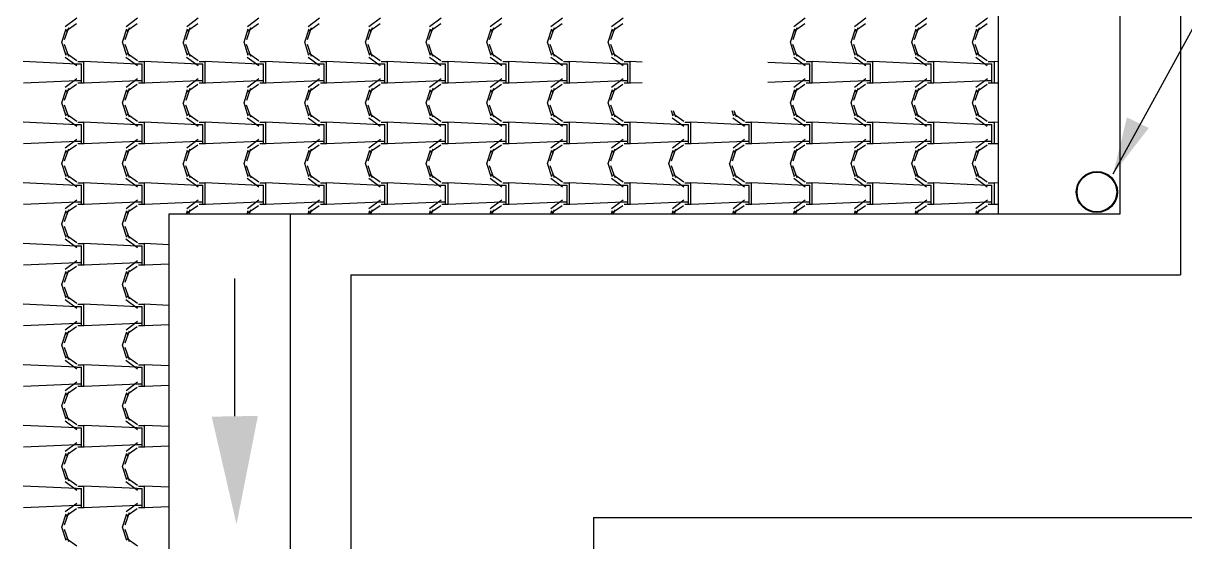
# Model space of a CAD drawing. Header units: millimetres. Extents: x -336 to -33, y -135 to 770.
# Drawn here: x -68.37 to -62.63, y 715.21 to 717.78 of the extents above; entities that cross this region are included whole.
import ezdxf

# ---------------------------------------------------------------- set-up
doc = ezdxf.new("R2010")
doc.units = ezdxf.units.MM
doc.header["$LTSCALE"] = 50
doc.header["$MEASUREMENT"] = 0
for name, color, linetype in [('-HIDRO', 8, 'CONTINUOUS'), ('A-PEN-C', 4, 'CONTINUOUS'), ('AF', 5, 'CONTINUOUS'), ('TigreCad', 3, 'CONTINUOUS'), ('Tinterno', 9, 'CONTINUOUS'), ('TUBULAÇÃO_ESGOTO', 5, 'CONTINUOUS')]:
    doc.layers.add(name, color=color, linetype=linetype)

# ---------------------------------------------------------------- blocks, each defined once
blk = doc.blocks.new('11031030d')
at = {"layer": 'TigreCad'}
blk.add_circle((0, 0), 50.8, dxfattribs=at)
at = {"layer": 'Tinterno'}
blk.add_circle((0, 0), 49, dxfattribs=at)

msp = doc.modelspace()

# ---------------------------------------------------------------- linework, layer by layer
at = {"layer": '-HIDRO', "linetype": 'Continuous'}
for p, q in [((-62.6556, 733.4466), (-62.6556, 716.5333)), ((-63.5556, 733.1466), (-63.5556, 716.8333)), ((-62.9556, 733.1466), (-62.9556, 716.8333)), ((-68.1095, 717.802), (-68.1665, 717.76)), ((-68.1111, 717.7751), (-68.1621, 717.7391)), ((-67.8095, 717.802), (-67.8665, 717.76)), ((-67.8111, 717.7751), (-67.8621, 717.7391)), ((-67.5095, 717.802), (-67.5665, 717.76)), ((-67.5111, 717.7751), (-67.5621, 717.7391)), ((-67.2095, 717.802), (-67.2665, 717.76)), ((-67.2111, 717.7751), (-67.2621, 717.7391)), ((-66.9095, 717.802), (-66.9665, 717.76)), ((-66.9111, 717.7751), (-66.9621, 717.7391)), ((-66.6095, 717.802), (-66.6665, 717.76)), ((-66.6111, 717.7751), (-66.6621, 717.7391)), ((-66.3095, 717.802), (-66.3665, 717.76)), ((-66.3111, 717.7751), (-66.3621, 717.7391)), ((-66.0095, 717.802), (-66.0665, 717.76)), ((-66.0111, 717.7751), (-66.0621, 717.7391)), ((-65.7095, 717.802), (-65.7665, 717.76)), ((-65.7111, 717.7751), (-65.7621, 717.7391)), ((-65.4095, 717.802), (-65.4665, 717.76)), ((-65.4111, 717.7751), (-65.4621, 717.7391)), ((-64.5095, 717.802), (-64.5665, 717.76)), ((-64.5112, 717.7751), (-64.5622, 717.7391)), ((-64.2095, 717.802), (-64.2665, 717.76)), ((-64.2112, 717.7751), (-64.2622, 717.7391)), ((-63.9095, 717.802), (-63.9665, 717.76)), ((-63.9112, 717.7751), (-63.9622, 717.7391)), ((-63.6095, 717.802), (-63.6665, 717.76)), ((-63.6112, 717.7751), (-63.6622, 717.7391)), ((-68.1637, 717.7489), (-68.1847, 717.6829)), ((-68.1506, 717.7549), (-68.1716, 717.6949)), ((-67.8637, 717.7489), (-67.8847, 717.6829)), ((-67.8506, 717.755), (-67.8716, 717.695)), ((-67.5637, 717.7489), (-67.5847, 717.6829)), ((-67.5506, 717.755), (-67.5716, 717.695)), ((-67.2637, 717.7489), (-67.2847, 717.6829)), ((-67.2506, 717.755), (-67.2716, 717.695)), ((-66.9637, 717.7489), (-66.9847, 717.6829)), ((-66.9506, 717.755), (-66.9716, 717.695)), ((-66.6637, 717.7489), (-66.6847, 717.6829)), ((-66.6506, 717.755), (-66.6716, 717.695)), ((-66.3637, 717.7489), (-66.3847, 717.6829)), ((-66.3506, 717.755), (-66.3716, 717.695)), ((-66.0637, 717.7489), (-66.0847, 717.6829)), ((-66.0506, 717.755), (-66.0716, 717.695)), ((-65.7637, 717.7489), (-65.7847, 717.6829)), ((-65.7506, 717.755), (-65.7716, 717.695)), ((-65.4637, 717.7489), (-65.4847, 717.6829)), ((-65.4506, 717.755), (-65.4716, 717.695)), ((-64.5636, 717.7489), (-64.5846, 717.6829)), ((-64.5506, 717.755), (-64.5716, 717.695)), ((-64.2636, 717.7489), (-64.2846, 717.6829)), ((-64.2506, 717.755), (-64.2716, 717.695)), ((-63.9636, 717.7489), (-63.9846, 717.6829)), ((-63.9506, 717.755), (-63.9716, 717.695)), ((-63.6636, 717.7489), (-63.6846, 717.6829)), ((-63.6506, 717.755), (-63.6716, 717.695)), ((-68.1849, 717.6861), (-68.1639, 717.6201)), ((-68.172, 717.6745), (-68.151, 717.6145)), ((-67.8849, 717.6861), (-67.8639, 717.6201)), ((-67.872, 717.6745), (-67.851, 717.6145)), ((-67.5849, 717.6861), (-67.5639, 717.6201)), ((-67.572, 717.6745), (-67.551, 717.6145)), ((-67.2849, 717.6861), (-67.2639, 717.6201)), ((-67.272, 717.6745), (-67.251, 717.6145)), ((-66.9849, 717.6861), (-66.9639, 717.6201)), ((-66.972, 717.6745), (-66.951, 717.6145)), ((-66.6849, 717.6861), (-66.6639, 717.6201)), ((-66.672, 717.6745), (-66.651, 717.6145)), ((-66.3849, 717.6861), (-66.3639, 717.6201)), ((-66.372, 717.6745), (-66.351, 717.6145)), ((-66.0849, 717.6861), (-66.0639, 717.6201)), ((-66.072, 717.6745), (-66.051, 717.6145)), ((-65.7849, 717.6861), (-65.7639, 717.6201)), ((-65.772, 717.6745), (-65.751, 717.6145)), ((-65.4849, 717.6861), (-65.4639, 717.6201)), ((-65.472, 717.6745), (-65.451, 717.6145)), ((-64.5849, 717.6861), (-64.5639, 717.6201)), ((-64.572, 717.6745), (-64.551, 717.6145)), ((-64.2849, 717.6861), (-64.2639, 717.6201)), ((-64.272, 717.6745), (-64.251, 717.6145)), ((-63.9849, 717.6861), (-63.9639, 717.6201)), ((-63.972, 717.6745), (-63.951, 717.6145)), ((-63.6849, 717.6861), (-63.6639, 717.6201)), ((-63.672, 717.6745), (-63.651, 717.6145)), ((-68.1669, 717.6105), (-68.1099, 717.5685)), ((-68.1611, 717.629), (-68.1101, 717.593)), ((-67.8669, 717.6105), (-67.8099, 717.5685)), ((-67.8611, 717.629), (-67.8101, 717.593)), ((-67.5669, 717.6105), (-67.5099, 717.5685)), ((-67.5611, 717.629), (-67.5101, 717.593)), ((-67.2669, 717.6105), (-67.2099, 717.5685)), ((-67.2611, 717.629), (-67.2101, 717.593)), ((-66.9669, 717.6105), (-66.9099, 717.5685)), ((-66.9611, 717.629), (-66.9101, 717.593)), ((-66.6669, 717.6105), (-66.6099, 717.5685)), ((-66.6611, 717.629), (-66.6101, 717.593)), ((-66.3669, 717.6105), (-66.3099, 717.5685)), ((-66.3611, 717.629), (-66.3101, 717.593)), ((-66.0669, 717.6105), (-66.0099, 717.5685)), ((-66.0611, 717.629), (-66.0101, 717.593)), ((-65.7669, 717.6105), (-65.7099, 717.5685)), ((-65.7611, 717.629), (-65.7101, 717.593)), ((-65.4669, 717.6105), (-65.4099, 717.5685)), ((-65.4611, 717.629), (-65.4101, 717.593)), ((-64.5669, 717.6105), (-64.5099, 717.5685)), ((-64.5611, 717.629), (-64.5101, 717.593)), ((-64.2669, 717.6105), (-64.2099, 717.5685)), ((-64.2611, 717.629), (-64.2101, 717.593)), ((-63.9669, 717.6105), (-63.9099, 717.5685)), ((-63.9611, 717.629), (-63.9101, 717.593)), ((-63.6669, 717.6105), (-63.6099, 717.5685)), ((-63.6611, 717.629), (-63.6101, 717.593)), ((-68.1112, 717.5756), (-68.3752, 717.5876)), ((-68.111, 717.5765), (-68.087, 717.5765)), ((-68.105, 717.5885), (-68.075, 717.5885)), ((-68.087, 717.4925), (-68.087, 717.5765)), ((-67.8112, 717.5756), (-68.0752, 717.5876)), ((-68.075, 717.4925), (-68.075, 717.5885)), ((-67.811, 717.5765), (-67.787, 717.5765)), ((-67.805, 717.5885), (-67.775, 717.5885)), ((-67.787, 717.4925), (-67.787, 717.5765)), ((-67.5112, 717.5756), (-67.7752, 717.5876)), ((-67.775, 717.4925), (-67.775, 717.5885)), ((-67.511, 717.5765), (-67.487, 717.5765)), ((-67.505, 717.5885), (-67.475, 717.5885)), ((-67.487, 717.4925), (-67.487, 717.5765)), ((-67.2112, 717.5756), (-67.4752, 717.5876)), ((-67.475, 717.4925), (-67.475, 717.5885)), ((-67.211, 717.5765), (-67.187, 717.5765)), ((-67.205, 717.5885), (-67.175, 717.5885)), ((-67.187, 717.4925), (-67.187, 717.5765)), ((-66.9112, 717.5756), (-67.1752, 717.5876)), ((-67.175, 717.4925), (-67.175, 717.5885)), ((-66.911, 717.5765), (-66.887, 717.5765)), ((-66.905, 717.5885), (-66.875, 717.5885)), ((-66.887, 717.4925), (-66.887, 717.5765)), ((-66.6112, 717.5756), (-66.8752, 717.5876)), ((-66.875, 717.4925), (-66.875, 717.5885)), ((-66.611, 717.5765), (-66.587, 717.5765)), ((-66.605, 717.5885), (-66.575, 717.5885)), ((-66.587, 717.4925), (-66.587, 717.5765)), ((-66.3112, 717.5756), (-66.5752, 717.5876)), ((-66.575, 717.4925), (-66.575, 717.5885)), ((-66.311, 717.5765), (-66.287, 717.5765)), ((-66.305, 717.5885), (-66.275, 717.5885)), ((-66.287, 717.4925), (-66.287, 717.5765)), ((-66.0112, 717.5756), (-66.2752, 717.5876)), ((-66.275, 717.4925), (-66.275, 717.5885)), ((-66.011, 717.5765), (-65.987, 717.5765)), ((-66.005, 717.5885), (-65.975, 717.5885)), ((-65.987, 717.4925), (-65.987, 717.5765)), ((-65.7112, 717.5756), (-65.9752, 717.5876)), ((-65.975, 717.4925), (-65.975, 717.5885)), ((-65.711, 717.5765), (-65.687, 717.5765)), ((-65.705, 717.5885), (-65.675, 717.5885)), ((-65.687, 717.4925), (-65.687, 717.5765)), ((-65.4112, 717.5756), (-65.6752, 717.5876)), ((-65.675, 717.4925), (-65.675, 717.5885)), ((-65.411, 717.5765), (-65.387, 717.5765)), ((-65.405, 717.5885), (-65.375, 717.5885)), ((-65.387, 717.4925), (-65.387, 717.5765)), ((-65.3149, 717.5849), (-65.3752, 717.5876)), ((-65.375, 717.4925), (-65.375, 717.5885)), ((-64.5112, 717.5756), (-64.6947, 717.584)), ((-64.511, 717.5765), (-64.487, 717.5765)), ((-64.505, 717.5885), (-64.475, 717.5885)), ((-64.487, 717.4925), (-64.487, 717.5765)), ((-64.2112, 717.5756), (-64.4752, 717.5876)), ((-64.475, 717.4925), (-64.475, 717.5885)), ((-64.211, 717.5765), (-64.187, 717.5765)), ((-64.205, 717.5885), (-64.175, 717.5885)), ((-64.187, 717.4925), (-64.187, 717.5765)), ((-63.9112, 717.5756), (-64.1752, 717.5876)), ((-64.175, 717.4925), (-64.175, 717.5885)), ((-63.911, 717.5765), (-63.887, 717.5765)), ((-63.905, 717.5885), (-63.875, 717.5885)), ((-63.887, 717.4925), (-63.887, 717.5765)), ((-63.6112, 717.5756), (-63.8752, 717.5876)), ((-63.875, 717.4925), (-63.875, 717.5885)), ((-63.611, 717.5765), (-63.587, 717.5765)), ((-63.605, 717.5885), (-63.575, 717.5885)), ((-63.587, 717.4925), (-63.587, 717.5765)), ((-63.5556, 717.5868), (-63.5752, 717.5876)), ((-63.575, 717.4925), (-63.575, 717.5885)), ((-68.1097, 717.4924), (-68.3737, 717.4804)), ((-68.1095, 717.502), (-68.1665, 717.46)), ((-68.087, 717.4925), (-68.111, 717.4925)), ((-68.075, 717.4805), (-68.105, 717.4805)), ((-68.087, 717.4805), (-68.087, 717.4925)), ((-68.075, 717.4805), (-68.075, 717.4925)), ((-67.8097, 717.4924), (-68.0737, 717.4804)), ((-67.8095, 717.502), (-67.8665, 717.46)), ((-67.787, 717.4925), (-67.811, 717.4925)), ((-67.775, 717.4805), (-67.805, 717.4805)), ((-67.787, 717.4805), (-67.787, 717.4925)), ((-67.775, 717.4805), (-67.775, 717.4925)), ((-67.5097, 717.4924), (-67.7737, 717.4804)), ((-67.5095, 717.502), (-67.5665, 717.46)), ((-67.487, 717.4925), (-67.511, 717.4925)), ((-67.475, 717.4805), (-67.505, 717.4805)), ((-67.487, 717.4805), (-67.487, 717.4925)), ((-67.475, 717.4805), (-67.475, 717.4925)), ((-67.2097, 717.4924), (-67.4737, 717.4804)), ((-67.2095, 717.502), (-67.2665, 717.46)), ((-67.187, 717.4925), (-67.211, 717.4925)), ((-67.175, 717.4805), (-67.205, 717.4805)), ((-67.187, 717.4805), (-67.187, 717.4925)), ((-67.175, 717.4805), (-67.175, 717.4925)), ((-66.9097, 717.4924), (-67.1737, 717.4804)), ((-66.9095, 717.502), (-66.9665, 717.46)), ((-66.887, 717.4925), (-66.911, 717.4925)), ((-66.875, 717.4805), (-66.905, 717.4805)), ((-66.887, 717.4805), (-66.887, 717.4925)), ((-66.875, 717.4805), (-66.875, 717.4925)), ((-66.6097, 717.4924), (-66.8737, 717.4804)), ((-66.6095, 717.502), (-66.6665, 717.46)), ((-66.587, 717.4925), (-66.611, 717.4925)), ((-66.575, 717.4805), (-66.605, 717.4805)), ((-66.587, 717.4805), (-66.587, 717.4925)), ((-66.575, 717.4805), (-66.575, 717.4925)), ((-66.3097, 717.4924), (-66.5737, 717.4804)), ((-66.3095, 717.502), (-66.3665, 717.46)), ((-66.287, 717.4925), (-66.311, 717.4925)), ((-66.275, 717.4805), (-66.305, 717.4805)), ((-66.287, 717.4805), (-66.287, 717.4925)), ((-66.275, 717.4805), (-66.275, 717.4925)), ((-66.0097, 717.4924), (-66.2737, 717.4804)), ((-66.0095, 717.502), (-66.0665, 717.46)), ((-65.987, 717.4925), (-66.011, 717.4925)), ((-65.975, 717.4805), (-66.005, 717.4805)), ((-65.987, 717.4805), (-65.987, 717.4925)), ((-65.975, 717.4805), (-65.975, 717.4925)), ((-65.7097, 717.4924), (-65.9737, 717.4804)), ((-65.7095, 717.502), (-65.7665, 717.46)), ((-65.687, 717.4925), (-65.711, 717.4925)), ((-65.675, 717.4805), (-65.705, 717.4805)), ((-65.687, 717.4805), (-65.687, 717.4925)), ((-65.675, 717.4805), (-65.675, 717.4925)), ((-65.4097, 717.4924), (-65.6737, 717.4804)), ((-65.4095, 717.502), (-65.4665, 717.46)), ((-65.387, 717.4925), (-65.411, 717.4925)), ((-65.375, 717.4805), (-65.405, 717.4805)), ((-65.387, 717.4805), (-65.387, 717.4925)), ((-65.375, 717.4805), (-65.375, 717.4925)), ((-65.3149, 717.4831), (-65.3737, 717.4804)), ((-64.5097, 717.4924), (-64.6947, 717.484)), ((-64.5095, 717.502), (-64.5665, 717.46)), ((-64.487, 717.4925), (-64.511, 717.4925)), ((-64.475, 717.4805), (-64.505, 717.4805)), ((-64.487, 717.4805), (-64.487, 717.4925)), ((-64.475, 717.4805), (-64.475, 717.4925)), ((-64.2097, 717.4924), (-64.4737, 717.4804)), ((-64.2095, 717.502), (-64.2665, 717.46)), ((-64.187, 717.4925), (-64.211, 717.4925)), ((-64.175, 717.4805), (-64.205, 717.4805)), ((-64.187, 717.4805), (-64.187, 717.4925)), ((-64.175, 717.4805), (-64.175, 717.4925)), ((-63.9097, 717.4924), (-64.1737, 717.4804)), ((-63.9095, 717.502), (-63.9665, 717.46)), ((-63.887, 717.4925), (-63.911, 717.4925)), ((-63.875, 717.4805), (-63.905, 717.4805)), ((-63.887, 717.4805), (-63.887, 717.4925)), ((-63.875, 717.4805), (-63.875, 717.4925)), ((-63.6097, 717.4924), (-63.8737, 717.4804)), ((-63.6095, 717.502), (-63.6665, 717.46)), ((-63.587, 717.4925), (-63.611, 717.4925)), ((-63.575, 717.4805), (-63.605, 717.4805)), ((-63.587, 717.4805), (-63.587, 717.4925)), ((-63.575, 717.4805), (-63.575, 717.4925)), ((-63.5556, 717.4812), (-63.5737, 717.4804)), ((-68.1637, 717.4489), (-68.1847, 717.3829)), ((-68.1506, 717.4549), (-68.1716, 717.3949)), ((-68.1111, 717.4751), (-68.1621, 717.4391)), ((-67.8637, 717.4489), (-67.8847, 717.3829)), ((-67.8506, 717.455), (-67.8716, 717.395)), ((-67.8111, 717.4751), (-67.8621, 717.4391)), ((-67.5637, 717.4489), (-67.5847, 717.3829)), ((-67.5506, 717.455), (-67.5716, 717.395)), ((-67.5111, 717.4751), (-67.5621, 717.4391)), ((-67.2637, 717.4489), (-67.2847, 717.3829)), ((-67.2506, 717.455), (-67.2716, 717.395)), ((-67.2111, 717.4751), (-67.2621, 717.4391)), ((-66.9637, 717.4489), (-66.9847, 717.3829)), ((-66.9506, 717.455), (-66.9716, 717.395)), ((-66.9111, 717.4751), (-66.9621, 717.4391)), ((-66.6637, 717.4489), (-66.6847, 717.3829)), ((-66.6506, 717.455), (-66.6716, 717.395)), ((-66.6111, 717.4751), (-66.6621, 717.4391)), ((-66.3637, 717.4489), (-66.3847, 717.3829)), ((-66.3506, 717.455), (-66.3716, 717.395)), ((-66.3111, 717.4751), (-66.3621, 717.4391)), ((-66.0637, 717.4489), (-66.0847, 717.3829)), ((-66.0506, 717.455), (-66.0716, 717.395)), ((-66.0111, 717.4751), (-66.0621, 717.4391)), ((-65.7637, 717.4489), (-65.7847, 717.3829)), ((-65.7506, 717.455), (-65.7716, 717.395)), ((-65.7112, 717.4751), (-65.7622, 717.4391)), ((-65.4637, 717.4489), (-65.4847, 717.3829)), ((-65.4506, 717.455), (-65.4716, 717.395)), ((-65.4112, 717.4751), (-65.4622, 717.4391)), ((-64.5636, 717.4489), (-64.5846, 717.3829)), ((-64.5506, 717.455), (-64.5716, 717.395)), ((-64.5112, 717.4751), (-64.5622, 717.4391)), ((-64.2636, 717.4489), (-64.2846, 717.3829)), ((-64.2506, 717.455), (-64.2716, 717.395)), ((-64.2112, 717.4751), (-64.2622, 717.4391)), ((-63.9636, 717.4489), (-63.9846, 717.3829)), ((-63.9506, 717.455), (-63.9716, 717.395)), ((-63.9112, 717.4751), (-63.9622, 717.4391)), ((-63.6636, 717.4489), (-63.6846, 717.3829)), ((-63.6506, 717.455), (-63.6716, 717.395)), ((-63.6112, 717.4751), (-63.6622, 717.4391)), ((-68.1849, 717.3861), (-68.1639, 717.3201)), ((-68.172, 717.3745), (-68.151, 717.3145)), ((-67.8849, 717.3861), (-67.8639, 717.3201)), ((-67.872, 717.3745), (-67.851, 717.3145)), ((-67.5849, 717.3861), (-67.5639, 717.3201)), ((-67.572, 717.3745), (-67.551, 717.3145)), ((-67.2849, 717.3861), (-67.2639, 717.3201)), ((-67.272, 717.3745), (-67.251, 717.3145)), ((-66.9849, 717.3861), (-66.9639, 717.3201)), ((-66.972, 717.3745), (-66.951, 717.3145)), ((-66.6849, 717.3861), (-66.6639, 717.3201)), ((-66.672, 717.3745), (-66.651, 717.3145)), ((-66.3849, 717.3861), (-66.3639, 717.3201)), ((-66.372, 717.3745), (-66.351, 717.3145)), ((-66.0849, 717.3861), (-66.0639, 717.3201)), ((-66.072, 717.3745), (-66.051, 717.3145)), ((-65.7849, 717.3861), (-65.7639, 717.3201)), ((-65.772, 717.3745), (-65.751, 717.3145)), ((-65.4849, 717.3861), (-65.4639, 717.3201)), ((-65.472, 717.3745), (-65.451, 717.3145)), ((-64.5849, 717.3861), (-64.5639, 717.3201)), ((-64.572, 717.3745), (-64.551, 717.3145)), ((-64.2849, 717.3861), (-64.2639, 717.3201)), ((-64.272, 717.3745), (-64.251, 717.3145)), ((-63.9849, 717.3861), (-63.9639, 717.3201)), ((-63.972, 717.3745), (-63.951, 717.3145)), ((-63.6849, 717.3861), (-63.6639, 717.3201)), ((-63.672, 717.3745), (-63.651, 717.3145)), ((-68.1669, 717.3105), (-68.1099, 717.2685)), ((-68.1611, 717.329), (-68.1101, 717.293)), ((-67.8669, 717.3105), (-67.8099, 717.2685)), ((-67.8611, 717.329), (-67.8101, 717.293)), ((-67.5669, 717.3105), (-67.5099, 717.2685)), ((-67.5611, 717.329), (-67.5101, 717.293)), ((-67.2669, 717.3105), (-67.2099, 717.2685)), ((-67.2611, 717.329), (-67.2101, 717.293)), ((-66.9669, 717.3105), (-66.9099, 717.2685)), ((-66.9611, 717.329), (-66.9101, 717.293)), ((-66.6669, 717.3105), (-66.6099, 717.2685)), ((-66.6611, 717.329), (-66.6101, 717.293)), ((-66.3669, 717.3105), (-66.3099, 717.2685)), ((-66.3611, 717.329), (-66.3101, 717.293)), ((-66.0669, 717.3105), (-66.0099, 717.2685)), ((-66.0611, 717.329), (-66.0101, 717.293)), ((-65.7669, 717.3105), (-65.7099, 717.2685)), ((-65.7611, 717.329), (-65.7101, 717.293)), ((-65.4669, 717.3105), (-65.4099, 717.2685)), ((-65.4611, 717.329), (-65.4101, 717.293)), ((-65.1722, 717.3463), (-65.1639, 717.3201)), ((-65.1669, 717.3105), (-65.1099, 717.2685)), ((-65.1621, 717.3463), (-65.151, 717.3145)), ((-65.1611, 717.329), (-65.1101, 717.293)), ((-64.8722, 717.3463), (-64.8639, 717.3201)), ((-64.8669, 717.3105), (-64.8099, 717.2685)), ((-64.8621, 717.3463), (-64.851, 717.3145)), ((-64.8611, 717.329), (-64.8101, 717.293)), ((-64.5669, 717.3105), (-64.5099, 717.2685)), ((-64.5611, 717.329), (-64.5101, 717.293)), ((-64.2669, 717.3105), (-64.2099, 717.2685)), ((-64.2611, 717.329), (-64.2101, 717.293)), ((-63.9669, 717.3105), (-63.9099, 717.2685)), ((-63.9611, 717.329), (-63.9101, 717.293)), ((-63.6669, 717.3105), (-63.6099, 717.2685)), ((-63.6611, 717.329), (-63.6101, 717.293)), ((-68.1112, 717.2756), (-68.3752, 717.2876)), ((-68.111, 717.2765), (-68.087, 717.2765)), ((-68.105, 717.2885), (-68.075, 717.2885)), ((-68.087, 717.1925), (-68.087, 717.2765)), ((-67.8112, 717.2756), (-68.0752, 717.2876)), ((-68.075, 717.1925), (-68.075, 717.2885)), ((-67.811, 717.2765), (-67.787, 717.2765)), ((-67.805, 717.2885), (-67.775, 717.2885)), ((-67.787, 717.1925), (-67.787, 717.2765)), ((-67.5112, 717.2756), (-67.7752, 717.2876)), ((-67.775, 717.1925), (-67.775, 717.2885)), ((-67.511, 717.2765), (-67.487, 717.2765)), ((-67.505, 717.2885), (-67.475, 717.2885)), ((-67.487, 717.1925), (-67.487, 717.2765)), ((-67.2112, 717.2756), (-67.4752, 717.2876)), ((-67.475, 717.1925), (-67.475, 717.2885)), ((-67.211, 717.2765), (-67.187, 717.2765)), ((-67.205, 717.2885), (-67.175, 717.2885)), ((-67.187, 717.1925), (-67.187, 717.2765)), ((-66.9112, 717.2756), (-67.1752, 717.2876)), ((-67.175, 717.1925), (-67.175, 717.2885)), ((-66.911, 717.2765), (-66.887, 717.2765)), ((-66.905, 717.2885), (-66.875, 717.2885)), ((-66.887, 717.1925), (-66.887, 717.2765)), ((-66.6112, 717.2756), (-66.8752, 717.2876)), ((-66.875, 717.1925), (-66.875, 717.2885)), ((-66.611, 717.2765), (-66.587, 717.2765)), ((-66.605, 717.2885), (-66.575, 717.2885)), ((-66.587, 717.1925), (-66.587, 717.2765)), ((-66.3112, 717.2756), (-66.5752, 717.2876)), ((-66.575, 717.1925), (-66.575, 717.2885)), ((-66.311, 717.2765), (-66.287, 717.2765)), ((-66.305, 717.2885), (-66.275, 717.2885)), ((-66.287, 717.1925), (-66.287, 717.2765)), ((-66.0112, 717.2756), (-66.2752, 717.2876)), ((-66.275, 717.1925), (-66.275, 717.2885)), ((-66.011, 717.2765), (-65.987, 717.2765)), ((-66.005, 717.2885), (-65.975, 717.2885)), ((-65.987, 717.1925), (-65.987, 717.2765)), ((-65.7112, 717.2756), (-65.9752, 717.2876)), ((-65.975, 717.1925), (-65.975, 717.2885)), ((-65.711, 717.2765), (-65.687, 717.2765)), ((-65.705, 717.2885), (-65.675, 717.2885)), ((-65.687, 717.1925), (-65.687, 717.2765)), ((-65.4112, 717.2756), (-65.6752, 717.2876)), ((-65.675, 717.1925), (-65.675, 717.2885)), ((-65.411, 717.2765), (-65.387, 717.2765)), ((-65.405, 717.2885), (-65.375, 717.2885)), ((-65.387, 717.1925), (-65.387, 717.2765)), ((-65.1112, 717.2756), (-65.3752, 717.2876)), ((-65.375, 717.1925), (-65.375, 717.2885)), ((-65.111, 717.2765), (-65.087, 717.2765)), ((-65.105, 717.2885), (-65.075, 717.2885)), ((-65.087, 717.1925), (-65.087, 717.2765)), ((-64.8112, 717.2756), (-65.0752, 717.2876)), ((-65.075, 717.1925), (-65.075, 717.2885)), ((-64.811, 717.2765), (-64.787, 717.2765)), ((-64.805, 717.2885), (-64.775, 717.2885)), ((-64.787, 717.1925), (-64.787, 717.2765)), ((-64.5112, 717.2756), (-64.7752, 717.2876)), ((-64.775, 717.1925), (-64.775, 717.2885)), ((-64.511, 717.2765), (-64.487, 717.2765)), ((-64.505, 717.2885), (-64.475, 717.2885)), ((-64.487, 717.1925), (-64.487, 717.2765)), ((-64.2112, 717.2756), (-64.4752, 717.2876)), ((-64.475, 717.1925), (-64.475, 717.2885)), ((-64.211, 717.2765), (-64.187, 717.2765)), ((-64.205, 717.2885), (-64.175, 717.2885)), ((-64.187, 717.1925), (-64.187, 717.2765)), ((-63.9112, 717.2756), (-64.1752, 717.2876)), ((-64.175, 717.1925), (-64.175, 717.2885)), ((-63.911, 717.2765), (-63.887, 717.2765)), ((-63.905, 717.2885), (-63.875, 717.2885)), ((-63.887, 717.1925), (-63.887, 717.2765)), ((-63.6112, 717.2756), (-63.8752, 717.2876)), ((-63.875, 717.1925), (-63.875, 717.2885)), ((-63.611, 717.2765), (-63.587, 717.2765)), ((-63.605, 717.2885), (-63.575, 717.2885)), ((-63.587, 717.1925), (-63.587, 717.2765)), ((-63.5556, 717.2868), (-63.5752, 717.2876)), ((-63.575, 717.1925), (-63.575, 717.2885)), ((-68.1095, 717.202), (-68.1665, 717.16)), ((-67.8095, 717.202), (-67.8665, 717.16)), ((-67.5095, 717.202), (-67.5665, 717.16)), ((-67.2095, 717.202), (-67.2665, 717.16)), ((-66.9095, 717.202), (-66.9665, 717.16)), ((-66.6095, 717.202), (-66.6665, 717.16)), ((-66.3095, 717.202), (-66.3665, 717.16)), ((-66.0095, 717.202), (-66.0665, 717.16)), ((-65.7095, 717.202), (-65.7665, 717.16)), ((-65.4095, 717.202), (-65.4665, 717.16)), ((-65.1095, 717.202), (-65.1665, 717.16)), ((-64.8095, 717.202), (-64.8665, 717.16)), ((-64.5095, 717.202), (-64.5665, 717.16)), ((-64.2095, 717.202), (-64.2665, 717.16)), ((-63.9095, 717.202), (-63.9665, 717.16)), ((-63.6095, 717.202), (-63.6665, 717.16)), ((-68.1097, 717.1924), (-68.3737, 717.1804)), ((-68.1637, 717.1489), (-68.1847, 717.0829)), ((-68.1506, 717.1549), (-68.1716, 717.0949)), ((-68.1111, 717.1751), (-68.1621, 717.1391)), ((-68.087, 717.1925), (-68.111, 717.1925)), ((-68.075, 717.1805), (-68.105, 717.1805)), ((-68.087, 717.1805), (-68.087, 717.1925)), ((-68.075, 717.1805), (-68.075, 717.1925)), ((-67.8097, 717.1924), (-68.0737, 717.1804)), ((-67.8637, 717.1489), (-67.8847, 717.0829)), ((-67.8506, 717.155), (-67.8716, 717.095)), ((-67.8111, 717.1751), (-67.8621, 717.1391)), ((-67.787, 717.1925), (-67.811, 717.1925)), ((-67.775, 717.1805), (-67.805, 717.1805)), ((-67.787, 717.1805), (-67.787, 717.1925)), ((-67.775, 717.1805), (-67.775, 717.1925)), ((-67.5097, 717.1924), (-67.7737, 717.1804)), ((-67.5637, 717.1489), (-67.5847, 717.0829)), ((-67.5506, 717.155), (-67.5716, 717.095)), ((-67.5111, 717.1751), (-67.5621, 717.1391)), ((-67.487, 717.1925), (-67.511, 717.1925)), ((-67.475, 717.1805), (-67.505, 717.1805)), ((-67.487, 717.1805), (-67.487, 717.1925)), ((-67.475, 717.1805), (-67.475, 717.1925)), ((-67.2097, 717.1924), (-67.4737, 717.1804)), ((-67.2637, 717.1489), (-67.2847, 717.0829)), ((-67.2506, 717.155), (-67.2716, 717.095)), ((-67.2111, 717.1751), (-67.2621, 717.1391)), ((-67.187, 717.1925), (-67.211, 717.1925)), ((-67.175, 717.1805), (-67.205, 717.1805)), ((-67.187, 717.1805), (-67.187, 717.1925)), ((-67.175, 717.1805), (-67.175, 717.1925)), ((-66.9097, 717.1924), (-67.1737, 717.1804)), ((-66.9637, 717.1489), (-66.9847, 717.0829)), ((-66.9506, 717.155), (-66.9716, 717.095)), ((-66.9111, 717.1751), (-66.9621, 717.1391)), ((-66.887, 717.1925), (-66.911, 717.1925)), ((-66.875, 717.1805), (-66.905, 717.1805)), ((-66.887, 717.1805), (-66.887, 717.1925)), ((-66.875, 717.1805), (-66.875, 717.1925)), ((-66.6097, 717.1924), (-66.8737, 717.1804)), ((-66.6637, 717.1489), (-66.6847, 717.0829)), ((-66.6506, 717.155), (-66.6716, 717.095)), ((-66.6111, 717.1751), (-66.6621, 717.1391)), ((-66.587, 717.1925), (-66.611, 717.1925)), ((-66.575, 717.1805), (-66.605, 717.1805)), ((-66.587, 717.1805), (-66.587, 717.1925)), ((-66.575, 717.1805), (-66.575, 717.1925)), ((-66.3097, 717.1924), (-66.5737, 717.1804)), ((-66.3637, 717.1489), (-66.3847, 717.0829)), ((-66.3506, 717.155), (-66.3716, 717.095)), ((-66.3111, 717.1751), (-66.3621, 717.1391)), ((-66.287, 717.1925), (-66.311, 717.1925)), ((-66.275, 717.1805), (-66.305, 717.1805)), ((-66.287, 717.1805), (-66.287, 717.1925)), ((-66.275, 717.1805), (-66.275, 717.1925)), ((-66.0097, 717.1924), (-66.2737, 717.1804)), ((-66.0637, 717.1489), (-66.0847, 717.0829)), ((-66.0506, 717.155), (-66.0716, 717.095)), ((-66.0112, 717.1751), (-66.0622, 717.1391)), ((-65.987, 717.1925), (-66.011, 717.1925)), ((-65.975, 717.1805), (-66.005, 717.1805)), ((-65.987, 717.1805), (-65.987, 717.1925)), ((-65.975, 717.1805), (-65.975, 717.1925)), ((-65.7097, 717.1924), (-65.9737, 717.1804)), ((-65.7637, 717.1489), (-65.7847, 717.0829)), ((-65.7506, 717.155), (-65.7716, 717.095)), ((-65.7112, 717.1751), (-65.7622, 717.1391)), ((-65.687, 717.1925), (-65.711, 717.1925)), ((-65.675, 717.1805), (-65.705, 717.1805)), ((-65.687, 717.1805), (-65.687, 717.1925)), ((-65.675, 717.1805), (-65.675, 717.1925)), ((-65.4097, 717.1924), (-65.6737, 717.1804)), ((-65.4637, 717.1489), (-65.4847, 717.0829)), ((-65.4506, 717.155), (-65.4716, 717.095)), ((-65.4112, 717.1751), (-65.4622, 717.1391)), ((-65.387, 717.1925), (-65.411, 717.1925)), ((-65.375, 717.1805), (-65.405, 717.1805)), ((-65.387, 717.1805), (-65.387, 717.1925)), ((-65.375, 717.1805), (-65.375, 717.1925)), ((-65.1097, 717.1924), (-65.3737, 717.1804)), ((-65.1637, 717.1489), (-65.1847, 717.0829)), ((-65.1506, 717.155), (-65.1716, 717.095)), ((-65.1112, 717.1751), (-65.1622, 717.1391)), ((-65.087, 717.1925), (-65.111, 717.1925)), ((-65.075, 717.1805), (-65.105, 717.1805)), ((-65.087, 717.1805), (-65.087, 717.1925)), ((-65.075, 717.1805), (-65.075, 717.1925)), ((-64.8097, 717.1924), (-65.0737, 717.1804)), ((-64.8636, 717.1489), (-64.8846, 717.0829)), ((-64.8506, 717.155), (-64.8716, 717.095)), ((-64.8112, 717.1751), (-64.8622, 717.1391)), ((-64.787, 717.1925), (-64.811, 717.1925)), ((-64.775, 717.1805), (-64.805, 717.1805)), ((-64.787, 717.1805), (-64.787, 717.1925)), ((-64.775, 717.1805), (-64.775, 717.1925)), ((-64.5097, 717.1924), (-64.7737, 717.1804)), ((-64.5636, 717.1489), (-64.5846, 717.0829)), ((-64.5506, 717.155), (-64.5716, 717.095)), ((-64.5112, 717.1751), (-64.5622, 717.1391)), ((-64.487, 717.1925), (-64.511, 717.1925)), ((-64.475, 717.1805), (-64.505, 717.1805)), ((-64.487, 717.1805), (-64.487, 717.1925)), ((-64.475, 717.1805), (-64.475, 717.1925)), ((-64.2097, 717.1924), (-64.4737, 717.1804)), ((-64.2636, 717.1489), (-64.2846, 717.0829)), ((-64.2506, 717.155), (-64.2716, 717.095)), ((-64.2112, 717.1751), (-64.2622, 717.1391)), ((-64.187, 717.1925), (-64.211, 717.1925)), ((-64.175, 717.1805), (-64.205, 717.1805)), ((-64.187, 717.1805), (-64.187, 717.1925)), ((-64.175, 717.1805), (-64.175, 717.1925)), ((-63.9097, 717.1924), (-64.1737, 717.1804)), ((-63.9636, 717.1489), (-63.9846, 717.0829)), ((-63.9506, 717.155), (-63.9716, 717.095)), ((-63.9112, 717.1751), (-63.9622, 717.1391)), ((-63.887, 717.1925), (-63.911, 717.1925)), ((-63.875, 717.1805), (-63.905, 717.1805)), ((-63.887, 717.1805), (-63.887, 717.1925)), ((-63.875, 717.1805), (-63.875, 717.1925)), ((-63.6097, 717.1924), (-63.8737, 717.1804)), ((-63.6636, 717.1489), (-63.6846, 717.0829)), ((-63.6506, 717.155), (-63.6716, 717.095)), ((-63.6112, 717.1751), (-63.6622, 717.1391)), ((-63.587, 717.1925), (-63.611, 717.1925)), ((-63.575, 717.1805), (-63.605, 717.1805)), ((-63.587, 717.1805), (-63.587, 717.1925)), ((-63.575, 717.1805), (-63.575, 717.1925)), ((-63.5556, 717.1812), (-63.5737, 717.1804)), ((-68.1849, 717.0861), (-68.1639, 717.0201)), ((-67.8849, 717.0861), (-67.8639, 717.0201)), ((-67.5849, 717.0861), (-67.5639, 717.0201)), ((-67.2849, 717.0861), (-67.2639, 717.0201)), ((-66.9849, 717.0861), (-66.9639, 717.0201)), ((-66.6849, 717.0861), (-66.6639, 717.0201)), ((-66.3849, 717.0861), (-66.3639, 717.0201)), ((-66.0849, 717.0861), (-66.0639, 717.0201)), ((-65.7849, 717.0861), (-65.7639, 717.0201)), ((-65.4849, 717.0861), (-65.4639, 717.0201)), ((-65.1849, 717.0861), (-65.1639, 717.0201)), ((-64.8849, 717.0861), (-64.8639, 717.0201)), ((-64.5849, 717.0861), (-64.5639, 717.0201)), ((-64.2849, 717.0861), (-64.2639, 717.0201)), ((-63.9849, 717.0861), (-63.9639, 717.0201)), ((-63.6849, 717.0861), (-63.6639, 717.0201)), ((-68.172, 717.0745), (-68.151, 717.0145)), ((-68.1611, 717.029), (-68.1101, 716.993)), ((-67.872, 717.0745), (-67.851, 717.0145)), ((-67.8611, 717.029), (-67.8101, 716.993)), ((-67.572, 717.0745), (-67.551, 717.0145)), ((-67.5611, 717.029), (-67.5101, 716.993)), ((-67.272, 717.0745), (-67.251, 717.0145)), ((-67.2611, 717.029), (-67.2101, 716.993)), ((-66.972, 717.0745), (-66.951, 717.0145)), ((-66.9611, 717.029), (-66.9101, 716.993)), ((-66.672, 717.0745), (-66.651, 717.0145)), ((-66.6611, 717.029), (-66.6101, 716.993)), ((-66.372, 717.0745), (-66.351, 717.0145)), ((-66.3611, 717.029), (-66.3101, 716.993)), ((-66.072, 717.0745), (-66.051, 717.0145)), ((-66.0611, 717.029), (-66.0101, 716.993)), ((-65.772, 717.0745), (-65.751, 717.0145)), ((-65.7611, 717.029), (-65.7101, 716.993)), ((-65.472, 717.0745), (-65.451, 717.0145)), ((-65.4611, 717.029), (-65.4101, 716.993)), ((-65.172, 717.0745), (-65.151, 717.0145)), ((-65.1611, 717.029), (-65.1101, 716.993)), ((-64.872, 717.0745), (-64.851, 717.0145)), ((-64.8611, 717.029), (-64.8101, 716.993)), ((-64.572, 717.0745), (-64.551, 717.0145)), ((-64.5611, 717.029), (-64.5101, 716.993)), ((-64.272, 717.0745), (-64.251, 717.0145)), ((-64.2611, 717.029), (-64.2101, 716.993)), ((-63.972, 717.0745), (-63.951, 717.0145)), ((-63.9611, 717.029), (-63.9101, 716.993)), ((-63.672, 717.0745), (-63.651, 717.0145)), ((-63.6611, 717.029), (-63.6101, 716.993)), ((-68.1112, 716.9756), (-68.3752, 716.9876)), ((-68.1669, 717.0105), (-68.1099, 716.9685)), ((-68.111, 716.9765), (-68.087, 716.9765)), ((-68.105, 716.9885), (-68.075, 716.9885)), ((-68.087, 716.8925), (-68.087, 716.9765)), ((-67.8112, 716.9756), (-68.0752, 716.9876)), ((-68.075, 716.8925), (-68.075, 716.9885)), ((-67.8669, 717.0105), (-67.8099, 716.9685)), ((-67.811, 716.9765), (-67.787, 716.9765)), ((-67.805, 716.9885), (-67.775, 716.9885)), ((-67.787, 716.8925), (-67.787, 716.9765)), ((-67.5112, 716.9756), (-67.7752, 716.9876)), ((-67.775, 716.8925), (-67.775, 716.9885)), ((-67.5669, 717.0105), (-67.5099, 716.9685)), ((-67.511, 716.9765), (-67.487, 716.9765)), ((-67.505, 716.9885), (-67.475, 716.9885)), ((-67.487, 716.8925), (-67.487, 716.9765)), ((-67.2112, 716.9756), (-67.4752, 716.9876)), ((-67.475, 716.8925), (-67.475, 716.9885)), ((-67.2669, 717.0105), (-67.2099, 716.9685)), ((-67.211, 716.9765), (-67.187, 716.9765)), ((-67.205, 716.9885), (-67.175, 716.9885)), ((-67.187, 716.8925), (-67.187, 716.9765)), ((-66.9112, 716.9756), (-67.1752, 716.9876)), ((-67.175, 716.8925), (-67.175, 716.9885)), ((-66.9669, 717.0105), (-66.9099, 716.9685)), ((-66.911, 716.9765), (-66.887, 716.9765)), ((-66.905, 716.9885), (-66.875, 716.9885)), ((-66.887, 716.8925), (-66.887, 716.9765)), ((-66.6112, 716.9756), (-66.8752, 716.9876)), ((-66.875, 716.8925), (-66.875, 716.9885)), ((-66.6669, 717.0105), (-66.6099, 716.9685)), ((-66.611, 716.9765), (-66.587, 716.9765)), ((-66.605, 716.9885), (-66.575, 716.9885)), ((-66.587, 716.8925), (-66.587, 716.9765)), ((-66.3112, 716.9756), (-66.5752, 716.9876)), ((-66.575, 716.8925), (-66.575, 716.9885)), ((-66.3669, 717.0105), (-66.3099, 716.9685)), ((-66.311, 716.9765), (-66.287, 716.9765)), ((-66.305, 716.9885), (-66.275, 716.9885)), ((-66.287, 716.8925), (-66.287, 716.9765)), ((-66.0112, 716.9756), (-66.2752, 716.9876)), ((-66.275, 716.8925), (-66.275, 716.9885)), ((-66.0669, 717.0105), (-66.0099, 716.9685)), ((-66.011, 716.9765), (-65.987, 716.9765)), ((-66.005, 716.9885), (-65.975, 716.9885)), ((-65.987, 716.8925), (-65.987, 716.9765)), ((-65.7112, 716.9756), (-65.9752, 716.9876)), ((-65.975, 716.8925), (-65.975, 716.9885)), ((-65.7669, 717.0105), (-65.7099, 716.9685)), ((-65.711, 716.9765), (-65.687, 716.9765)), ((-65.705, 716.9885), (-65.675, 716.9885)), ((-65.687, 716.8925), (-65.687, 716.9765)), ((-65.4112, 716.9756), (-65.6752, 716.9876)), ((-65.675, 716.8925), (-65.675, 716.9885)), ((-65.4669, 717.0105), (-65.4099, 716.9685)), ((-65.411, 716.9765), (-65.387, 716.9765)), ((-65.405, 716.9885), (-65.375, 716.9885)), ((-65.387, 716.8925), (-65.387, 716.9765)), ((-65.1112, 716.9756), (-65.3752, 716.9876)), ((-65.375, 716.8925), (-65.375, 716.9885)), ((-65.1669, 717.0105), (-65.1099, 716.9685)), ((-65.111, 716.9765), (-65.087, 716.9765)), ((-65.105, 716.9885), (-65.075, 716.9885)), ((-65.087, 716.8925), (-65.087, 716.9765)), ((-64.8112, 716.9756), (-65.0752, 716.9876)), ((-65.075, 716.8925), (-65.075, 716.9885)), ((-64.8669, 717.0105), (-64.8099, 716.9685)), ((-64.811, 716.9765), (-64.787, 716.9765)), ((-64.805, 716.9885), (-64.775, 716.9885)), ((-64.787, 716.8925), (-64.787, 716.9765)), ((-64.5112, 716.9756), (-64.7752, 716.9876)), ((-64.775, 716.8925), (-64.775, 716.9885)), ((-64.5669, 717.0105), (-64.5099, 716.9685)), ((-64.511, 716.9765), (-64.487, 716.9765)), ((-64.505, 716.9885), (-64.475, 716.9885)), ((-64.487, 716.8925), (-64.487, 716.9765)), ((-64.2112, 716.9756), (-64.4752, 716.9876)), ((-64.475, 716.8925), (-64.475, 716.9885)), ((-64.2669, 717.0105), (-64.2099, 716.9685)), ((-64.211, 716.9765), (-64.187, 716.9765)), ((-64.205, 716.9885), (-64.175, 716.9885)), ((-64.187, 716.8925), (-64.187, 716.9765)), ((-63.9112, 716.9756), (-64.1752, 716.9876)), ((-64.175, 716.8925), (-64.175, 716.9885)), ((-63.9669, 717.0105), (-63.9099, 716.9685)), ((-63.911, 716.9765), (-63.887, 716.9765)), ((-63.905, 716.9885), (-63.875, 716.9885)), ((-63.887, 716.8925), (-63.887, 716.9765)), ((-63.6112, 716.9756), (-63.8752, 716.9876)), ((-63.875, 716.8925), (-63.875, 716.9885)), ((-63.6669, 717.0105), (-63.6099, 716.9685)), ((-63.611, 716.9765), (-63.587, 716.9765)), ((-63.605, 716.9885), (-63.575, 716.9885)), ((-63.587, 716.8925), (-63.587, 716.9765)), ((-63.5556, 716.9868), (-63.5752, 716.9876)), ((-63.575, 716.8925), (-63.575, 716.9885)), ((-68.1097, 716.8924), (-68.3737, 716.8804)), ((-68.1637, 716.8489), (-68.1847, 716.7829)), ((-68.1506, 716.8549), (-68.1716, 716.7949)), ((-68.1095, 716.902), (-68.1665, 716.86)), ((-68.1111, 716.8751), (-68.1621, 716.8391)), ((-68.087, 716.8925), (-68.111, 716.8925)), ((-68.075, 716.8805), (-68.105, 716.8805)), ((-68.087, 716.8805), (-68.087, 716.8925)), ((-68.075, 716.8805), (-68.075, 716.8925)), ((-67.8097, 716.8924), (-68.0737, 716.8804)), ((-67.8637, 716.8489), (-67.8847, 716.7829)), ((-67.8506, 716.855), (-67.8716, 716.795)), ((-67.8095, 716.902), (-67.8665, 716.86)), ((-67.8111, 716.8751), (-67.8621, 716.8391)), ((-67.787, 716.8925), (-67.811, 716.8925)), ((-67.775, 716.8805), (-67.805, 716.8805)), ((-67.787, 716.8805), (-67.787, 716.8925)), ((-67.775, 716.8805), (-67.775, 716.8925)), ((-67.5097, 716.8924), (-67.7737, 716.8804)), ((-67.5637, 716.8489), (-67.5686, 716.8333)), ((-67.5095, 716.902), (-67.5665, 716.86)), ((-67.5111, 716.8751), (-67.5621, 716.8391)), ((-67.5506, 716.855), (-67.5582, 716.8333)), ((-67.487, 716.8925), (-67.511, 716.8925)), ((-67.475, 716.8805), (-67.505, 716.8805)), ((-67.487, 716.8805), (-67.487, 716.8925)), ((-67.475, 716.8805), (-67.475, 716.8925)), ((-67.2097, 716.8924), (-67.4737, 716.8804)), ((-67.2637, 716.8489), (-67.2686, 716.8333)), ((-67.2095, 716.902), (-67.2665, 716.86)), ((-67.2111, 716.8751), (-67.2621, 716.8391)), ((-67.2506, 716.855), (-67.2582, 716.8333)), ((-67.187, 716.8925), (-67.211, 716.8925)), ((-67.175, 716.8805), (-67.205, 716.8805)), ((-67.187, 716.8805), (-67.187, 716.8925)), ((-67.175, 716.8805), (-67.175, 716.8925)), ((-66.9097, 716.8924), (-67.1737, 716.8804)), ((-66.9637, 716.8489), (-66.9686, 716.8333)), ((-66.9095, 716.902), (-66.9665, 716.86)), ((-66.9111, 716.8751), (-66.9621, 716.8391)), ((-66.9506, 716.855), (-66.9582, 716.8333)), ((-66.887, 716.8925), (-66.911, 716.8925)), ((-66.875, 716.8805), (-66.905, 716.8805)), ((-66.887, 716.8805), (-66.887, 716.8925)), ((-66.875, 716.8805), (-66.875, 716.8925)), ((-66.6097, 716.8924), (-66.8737, 716.8804)), ((-66.6637, 716.8489), (-66.6686, 716.8333)), ((-66.6095, 716.902), (-66.6665, 716.86)), ((-66.6111, 716.8751), (-66.6621, 716.8391)), ((-66.6506, 716.855), (-66.6582, 716.8333)), ((-66.587, 716.8925), (-66.611, 716.8925)), ((-66.575, 716.8805), (-66.605, 716.8805)), ((-66.587, 716.8805), (-66.587, 716.8925)), ((-66.575, 716.8805), (-66.575, 716.8925)), ((-66.3097, 716.8924), (-66.5737, 716.8804)), ((-66.3637, 716.8489), (-66.3686, 716.8333)), ((-66.3095, 716.902), (-66.3665, 716.86)), ((-66.3112, 716.8751), (-66.3622, 716.8391)), ((-66.3506, 716.855), (-66.3582, 716.8333)), ((-66.287, 716.8925), (-66.311, 716.8925)), ((-66.275, 716.8805), (-66.305, 716.8805)), ((-66.287, 716.8805), (-66.287, 716.8925)), ((-66.275, 716.8805), (-66.275, 716.8925)), ((-66.0097, 716.8924), (-66.2737, 716.8804)), ((-66.0637, 716.8489), (-66.0686, 716.8333)), ((-66.0095, 716.902), (-66.0665, 716.86)), ((-66.0112, 716.8751), (-66.0622, 716.8391)), ((-66.0506, 716.855), (-66.0582, 716.8333)), ((-65.987, 716.8925), (-66.011, 716.8925)), ((-65.975, 716.8805), (-66.005, 716.8805)), ((-65.987, 716.8805), (-65.987, 716.8925)), ((-65.975, 716.8805), (-65.975, 716.8925)), ((-65.7097, 716.8924), (-65.9737, 716.8804)), ((-65.7637, 716.8489), (-65.7686, 716.8333)), ((-65.7095, 716.902), (-65.7665, 716.86)), ((-65.7112, 716.8751), (-65.7622, 716.8391)), ((-65.7506, 716.855), (-65.7582, 716.8333)), ((-65.687, 716.8925), (-65.711, 716.8925)), ((-65.675, 716.8805), (-65.705, 716.8805)), ((-65.687, 716.8805), (-65.687, 716.8925)), ((-65.675, 716.8805), (-65.675, 716.8925)), ((-65.4097, 716.8924), (-65.6737, 716.8804)), ((-65.4637, 716.8489), (-65.4686, 716.8333)), ((-65.4095, 716.902), (-65.4665, 716.86)), ((-65.4112, 716.8751), (-65.4622, 716.8391)), ((-65.4506, 716.855), (-65.4582, 716.8333)), ((-65.387, 716.8925), (-65.411, 716.8925)), ((-65.375, 716.8805), (-65.405, 716.8805)), ((-65.387, 716.8805), (-65.387, 716.8925)), ((-65.375, 716.8805), (-65.375, 716.8925)), ((-65.1097, 716.8924), (-65.3737, 716.8804)), ((-65.1637, 716.8489), (-65.1686, 716.8333)), ((-65.1095, 716.902), (-65.1665, 716.86)), ((-65.1112, 716.8751), (-65.1622, 716.8391)), ((-65.1506, 716.855), (-65.1582, 716.8333)), ((-65.087, 716.8925), (-65.111, 716.8925)), ((-65.075, 716.8805), (-65.105, 716.8805)), ((-65.087, 716.8805), (-65.087, 716.8925)), ((-65.075, 716.8805), (-65.075, 716.8925)), ((-64.8097, 716.8924), (-65.0737, 716.8804)), ((-64.8636, 716.8489), (-64.8686, 716.8333)), ((-64.8095, 716.902), (-64.8665, 716.86)), ((-64.8112, 716.8751), (-64.8622, 716.8391)), ((-64.8506, 716.855), (-64.8582, 716.8333)), ((-64.787, 716.8925), (-64.811, 716.8925)), ((-64.775, 716.8805), (-64.805, 716.8805)), ((-64.787, 716.8805), (-64.787, 716.8925)), ((-64.775, 716.8805), (-64.775, 716.8925)), ((-64.5097, 716.8924), (-64.7737, 716.8804)), ((-64.5636, 716.8489), (-64.5686, 716.8333)), ((-64.5095, 716.902), (-64.5665, 716.86)), ((-64.5112, 716.8751), (-64.5622, 716.8391)), ((-64.5506, 716.855), (-64.5582, 716.8333)), ((-64.487, 716.8925), (-64.511, 716.8925)), ((-64.475, 716.8805), (-64.505, 716.8805)), ((-64.487, 716.8805), (-64.487, 716.8925)), ((-64.475, 716.8805), (-64.475, 716.8925)), ((-64.2097, 716.8924), (-64.4737, 716.8804)), ((-64.2636, 716.8489), (-64.2686, 716.8333)), ((-64.2095, 716.902), (-64.2665, 716.86)), ((-64.2112, 716.8751), (-64.2622, 716.8391)), ((-64.2506, 716.855), (-64.2582, 716.8333)), ((-64.187, 716.8925), (-64.211, 716.8925)), ((-64.175, 716.8805), (-64.205, 716.8805)), ((-64.187, 716.8805), (-64.187, 716.8925)), ((-64.175, 716.8805), (-64.175, 716.8925)), ((-63.9097, 716.8924), (-64.1737, 716.8804)), ((-63.9636, 716.8489), (-63.9686, 716.8333)), ((-63.9095, 716.902), (-63.9665, 716.86)), ((-63.9112, 716.8751), (-63.9622, 716.8391)), ((-63.9506, 716.855), (-63.9582, 716.8333)), ((-63.887, 716.8925), (-63.911, 716.8925)), ((-63.875, 716.8805), (-63.905, 716.8805)), ((-63.887, 716.8805), (-63.887, 716.8925)), ((-63.875, 716.8805), (-63.875, 716.8925)), ((-63.6097, 716.8924), (-63.8737, 716.8804)), ((-63.6636, 716.8489), (-63.6686, 716.8333)), ((-63.6095, 716.902), (-63.6665, 716.86)), ((-63.6112, 716.8751), (-63.6622, 716.8391)), ((-63.6506, 716.855), (-63.6582, 716.8333)), ((-63.587, 716.8925), (-63.611, 716.8925)), ((-63.575, 716.8805), (-63.605, 716.8805)), ((-63.587, 716.8805), (-63.587, 716.8925)), ((-63.575, 716.8805), (-63.575, 716.8925)), ((-63.5556, 716.8812), (-63.5737, 716.8804)), ((-67.6556, 716.8333), (-67.6556, 710.1333)), ((-67.0556, 716.8333), (-67.6556, 716.8333)), ((-62.9556, 716.8333), (-67.0556, 716.8333)), ((-67.0556, 716.8333), (-67.0556, 710.1333)), ((-68.1849, 716.7861), (-68.1639, 716.7201)), ((-68.172, 716.7745), (-68.151, 716.7145)), ((-67.8849, 716.7861), (-67.8639, 716.7201)), ((-67.872, 716.7745), (-67.851, 716.7145)), ((-68.1112, 716.6756), (-68.3752, 716.6876)), ((-68.1669, 716.7105), (-68.1099, 716.6685)), ((-68.1611, 716.729), (-68.1101, 716.693)), ((-68.111, 716.6765), (-68.087, 716.6765)), ((-68.105, 716.6885), (-68.075, 716.6885)), ((-68.087, 716.5925), (-68.087, 716.6765)), ((-67.8112, 716.6756), (-68.0752, 716.6876)), ((-68.075, 716.5925), (-68.075, 716.6885)), ((-67.8669, 716.7105), (-67.8099, 716.6685)), ((-67.8611, 716.729), (-67.8101, 716.693)), ((-67.811, 716.6765), (-67.787, 716.6765)), ((-67.805, 716.6885), (-67.775, 716.6885)), ((-67.787, 716.5925), (-67.787, 716.6765)), ((-67.6556, 716.6822), (-67.7752, 716.6876)), ((-67.775, 716.5925), (-67.775, 716.6885)), ((-68.1097, 716.5924), (-68.3737, 716.5804)), ((-68.1095, 716.602), (-68.1665, 716.56)), ((-68.1111, 716.5751), (-68.1621, 716.5391)), ((-68.087, 716.5925), (-68.111, 716.5925)), ((-68.075, 716.5805), (-68.105, 716.5805)), ((-68.087, 716.5805), (-68.087, 716.5925)), ((-68.075, 716.5805), (-68.075, 716.5925)), ((-67.8097, 716.5924), (-68.0737, 716.5804)), ((-67.8095, 716.602), (-67.8665, 716.56)), ((-67.8111, 716.5751), (-67.8621, 716.5391)), ((-67.787, 716.5925), (-67.811, 716.5925)), ((-67.775, 716.5805), (-67.805, 716.5805)), ((-67.787, 716.5805), (-67.787, 716.5925)), ((-67.775, 716.5805), (-67.775, 716.5925)), ((-67.6556, 716.5858), (-67.7737, 716.5804)), ((-68.1637, 716.5489), (-68.1847, 716.4829)), ((-68.1506, 716.555), (-68.1716, 716.495)), ((-67.8637, 716.5489), (-67.8847, 716.4829)), ((-67.8506, 716.555), (-67.8716, 716.495)), ((-66.7556, 716.5333), (-62.6556, 716.5333)), ((-66.7556, 716.5333), (-66.7556, 709.8333)), ((-68.1849, 716.4861), (-68.1639, 716.4201)), ((-68.172, 716.4745), (-68.151, 716.4145)), ((-67.8849, 716.4861), (-67.8639, 716.4201)), ((-67.872, 716.4745), (-67.851, 716.4145)), ((-68.1669, 716.4105), (-68.1099, 716.3685)), ((-68.1611, 716.429), (-68.1101, 716.393)), ((-67.8669, 716.4105), (-67.8099, 716.3685)), ((-67.8611, 716.429), (-67.8101, 716.393)), ((-68.1112, 716.3756), (-68.3752, 716.3876)), ((-68.111, 716.3765), (-68.087, 716.3765)), ((-68.105, 716.3885), (-68.075, 716.3885)), ((-68.087, 716.2925), (-68.087, 716.3765)), ((-67.8112, 716.3756), (-68.0752, 716.3876)), ((-68.075, 716.2925), (-68.075, 716.3885)), ((-67.811, 716.3765), (-67.787, 716.3765)), ((-67.805, 716.3885), (-67.775, 716.3885)), ((-67.787, 716.2925), (-67.787, 716.3765)), ((-67.6556, 716.3822), (-67.7752, 716.3876)), ((-67.775, 716.2925), (-67.775, 716.3885)), ((-68.1097, 716.2924), (-68.3737, 716.2804)), ((-68.1095, 716.302), (-68.1665, 716.26)), ((-68.1111, 716.2751), (-68.1621, 716.2391)), ((-68.087, 716.2925), (-68.111, 716.2925)), ((-68.075, 716.2805), (-68.105, 716.2805)), ((-68.087, 716.2805), (-68.087, 716.2925)), ((-68.075, 716.2805), (-68.075, 716.2925)), ((-67.8097, 716.2924), (-68.0737, 716.2804)), ((-67.8095, 716.302), (-67.8665, 716.26)), ((-67.8111, 716.2751), (-67.8621, 716.2391)), ((-67.787, 716.2925), (-67.811, 716.2925)), ((-67.775, 716.2805), (-67.805, 716.2805)), ((-67.787, 716.2805), (-67.787, 716.2925)), ((-67.775, 716.2805), (-67.775, 716.2925)), ((-67.6556, 716.2858), (-67.7737, 716.2804)), ((-68.1637, 716.2489), (-68.1847, 716.1829)), ((-68.1506, 716.255), (-68.1716, 716.195)), ((-67.8637, 716.2489), (-67.8847, 716.1829)), ((-67.8506, 716.255), (-67.8716, 716.195)), ((-68.1849, 716.1861), (-68.1639, 716.1201)), ((-68.172, 716.1745), (-68.151, 716.1145)), ((-67.8849, 716.1861), (-67.8639, 716.1201)), ((-67.872, 716.1745), (-67.851, 716.1145)), ((-68.1669, 716.1105), (-68.1099, 716.0685)), ((-68.1611, 716.129), (-68.1101, 716.093)), ((-67.8669, 716.1105), (-67.8099, 716.0685)), ((-67.8611, 716.129), (-67.8101, 716.093)), ((-68.1112, 716.0756), (-68.3752, 716.0876)), ((-68.111, 716.0765), (-68.087, 716.0765)), ((-68.105, 716.0885), (-68.075, 716.0885)), ((-68.087, 715.9925), (-68.087, 716.0765)), ((-67.8112, 716.0756), (-68.0752, 716.0876)), ((-68.075, 715.9925), (-68.075, 716.0885)), ((-67.811, 716.0765), (-67.787, 716.0765)), ((-67.805, 716.0885), (-67.775, 716.0885)), ((-67.787, 715.9925), (-67.787, 716.0765)), ((-67.6556, 716.0822), (-67.7752, 716.0876)), ((-67.775, 715.9925), (-67.775, 716.0885)), ((-68.1097, 715.9924), (-68.3737, 715.9804)), ((-68.1095, 716.002), (-68.1665, 715.96)), ((-68.087, 715.9925), (-68.111, 715.9925)), ((-68.087, 715.9805), (-68.087, 715.9925)), ((-68.075, 715.9805), (-68.075, 715.9925)), ((-67.8097, 715.9924), (-68.0737, 715.9804)), ((-67.8095, 716.002), (-67.8665, 715.96)), ((-67.787, 715.9925), (-67.811, 715.9925)), ((-67.787, 715.9805), (-67.787, 715.9925)), ((-67.775, 715.9805), (-67.775, 715.9925)), ((-68.1637, 715.9489), (-68.1847, 715.8829)), ((-68.1506, 715.955), (-68.1716, 715.895)), ((-68.1111, 715.9751), (-68.1621, 715.9391)), ((-68.075, 715.9805), (-68.105, 715.9805)), ((-67.8637, 715.9489), (-67.8847, 715.8829)), ((-67.8506, 715.955), (-67.8716, 715.895)), ((-67.8112, 715.9751), (-67.8622, 715.9391)), ((-67.775, 715.9805), (-67.805, 715.9805)), ((-67.6556, 715.9858), (-67.7737, 715.9804)), ((-68.1849, 715.8861), (-68.1639, 715.8201)), ((-68.172, 715.8745), (-68.151, 715.8145)), ((-67.8849, 715.8861), (-67.8639, 715.8201)), ((-67.872, 715.8745), (-67.851, 715.8145)), ((-68.1611, 715.829), (-68.1101, 715.793)), ((-67.8611, 715.829), (-67.8101, 715.793)), ((-68.1112, 715.7756), (-68.3752, 715.7876)), ((-68.1669, 715.8105), (-68.1099, 715.7685)), ((-68.111, 715.7765), (-68.087, 715.7765)), ((-68.105, 715.7885), (-68.075, 715.7885)), ((-68.087, 715.6925), (-68.087, 715.7765)), ((-67.8112, 715.7756), (-68.0752, 715.7876)), ((-68.075, 715.6925), (-68.075, 715.7885)), ((-67.8669, 715.8105), (-67.8099, 715.7685)), ((-67.811, 715.7765), (-67.787, 715.7765)), ((-67.805, 715.7885), (-67.775, 715.7885)), ((-67.787, 715.6925), (-67.787, 715.7765)), ((-67.6556, 715.7822), (-67.7752, 715.7876)), ((-67.775, 715.6925), (-67.775, 715.7885)), ((-68.1095, 715.702), (-68.1665, 715.66)), ((-67.8095, 715.702), (-67.8665, 715.66)), ((-68.1097, 715.6924), (-68.3737, 715.6804)), ((-68.1637, 715.6489), (-68.1847, 715.5829)), ((-68.1506, 715.655), (-68.1716, 715.595)), ((-68.1112, 715.6751), (-68.1622, 715.6391)), ((-68.087, 715.6925), (-68.111, 715.6925)), ((-68.075, 715.6805), (-68.105, 715.6805)), ((-68.087, 715.6805), (-68.087, 715.6925)), ((-68.075, 715.6805), (-68.075, 715.6925)), ((-67.8097, 715.6924), (-68.0737, 715.6804)), ((-67.8637, 715.6489), (-67.8847, 715.5829)), ((-67.8506, 715.655), (-67.8716, 715.595)), ((-67.8112, 715.6751), (-67.8622, 715.6391)), ((-67.787, 715.6925), (-67.811, 715.6925)), ((-67.775, 715.6805), (-67.805, 715.6805)), ((-67.787, 715.6805), (-67.787, 715.6925)), ((-67.775, 715.6805), (-67.775, 715.6925)), ((-67.6556, 715.6858), (-67.7737, 715.6804)), ((-68.1849, 715.5861), (-68.1639, 715.5201)), ((-67.8849, 715.5861), (-67.8639, 715.5201)), ((-68.172, 715.5745), (-68.151, 715.5145)), ((-68.1611, 715.529), (-68.1101, 715.493)), ((-67.872, 715.5745), (-67.851, 715.5145)), ((-67.8611, 715.529), (-67.8101, 715.493)), ((-68.1112, 715.4756), (-68.3752, 715.4876)), ((-68.1669, 715.5105), (-68.1099, 715.4685)), ((-68.111, 715.4765), (-68.087, 715.4765)), ((-68.105, 715.4885), (-68.075, 715.4885)), ((-68.087, 715.3925), (-68.087, 715.4765)), ((-67.8112, 715.4756), (-68.0752, 715.4876)), ((-68.075, 715.3925), (-68.075, 715.4885)), ((-67.8669, 715.5105), (-67.8099, 715.4685)), ((-67.811, 715.4765), (-67.787, 715.4765)), ((-67.805, 715.4885), (-67.775, 715.4885)), ((-67.787, 715.3925), (-67.787, 715.4765)), ((-67.6556, 715.4822), (-67.7752, 715.4876)), ((-67.775, 715.3925), (-67.775, 715.4885)), ((-68.1097, 715.3924), (-68.3737, 715.3804)), ((-68.1095, 715.402), (-68.1665, 715.36)), ((-68.1112, 715.3751), (-68.1622, 715.3391)), ((-68.087, 715.3925), (-68.111, 715.3925)), ((-68.075, 715.3805), (-68.105, 715.3805)), ((-68.087, 715.3805), (-68.087, 715.3925)), ((-68.075, 715.3805), (-68.075, 715.3925)), ((-67.8097, 715.3924), (-68.0737, 715.3804)), ((-67.8095, 715.402), (-67.8665, 715.36)), ((-67.8112, 715.3751), (-67.8622, 715.3391)), ((-67.787, 715.3925), (-67.811, 715.3925)), ((-67.775, 715.3805), (-67.805, 715.3805)), ((-67.787, 715.3805), (-67.787, 715.3925)), ((-67.775, 715.3805), (-67.775, 715.3925)), ((-67.6556, 715.3858), (-67.7737, 715.3804)), ((-68.1637, 715.3489), (-68.1847, 715.2829)), ((-68.1506, 715.355), (-68.1716, 715.295)), ((-67.8637, 715.3489), (-67.8847, 715.2829)), ((-67.8506, 715.355), (-67.8716, 715.295)), ((-65.5556, 715.3333), (-65.5556, 708.6333)), ((-65.5556, 715.3333), (-61.4556, 715.3333)), ((-68.1849, 715.2861), (-68.1639, 715.2201)), ((-68.172, 715.2746), (-68.151, 715.2146)), ((-67.8849, 715.2861), (-67.8639, 715.2201)), ((-67.872, 715.2745), (-67.851, 715.2145)), ((-68.1611, 715.229), (-68.1101, 715.193)), ((-67.8611, 715.229), (-67.8101, 715.193))]:
    msp.add_line(p, q, dxfattribs=at)
at = {"layer": 'A-PEN-C'}
msp.add_line((-62.9881, 717.0319), (-62.3402, 718.2177), dxfattribs=at)
msp.add_solid([(-62.9881, 717.0319), (-62.92, 717.3117), (-62.8118, 717.2596)], dxfattribs=at)
at = {"layer": 'AF'}
msp.add_line((-67.3288, 715.8333), (-67.3288, 716.5153), dxfattribs=at)
at = {"layer": 'TUBULAÇÃO_ESGOTO'}
msp.add_solid([(-67.3202, 715.2983), (-67.4429, 715.8315), (-67.2148, 715.8352)], dxfattribs=at)

# ---------------------------------------------------------------- block references
at = {"layer": 'AF', "xscale": 0.002, "yscale": 0.002, "zscale": 0.002}
msp.add_blockref('11031030d', (-63.0684, 716.9428), dxfattribs=at)

doc.saveas('drawing.dxf')
